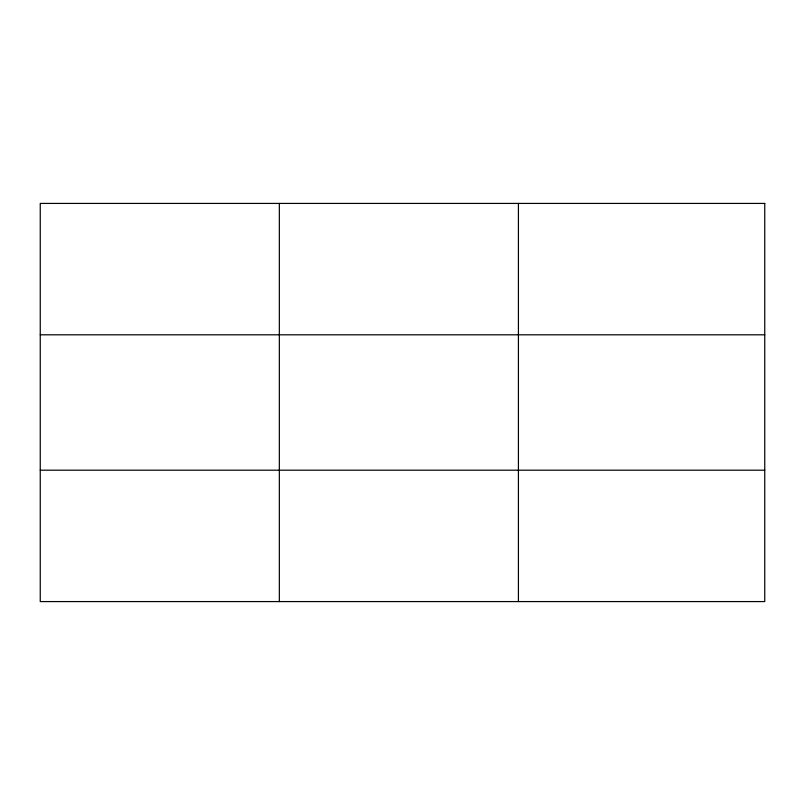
<?xml version="1.0" encoding="UTF-8"?>
<svg xmlns="http://www.w3.org/2000/svg" width="805" height="805" viewBox="0 0 805 805"><rect width="100%" height="100%" fill="white"/><g stroke="black" fill="none" stroke-linecap="round" stroke-linejoin="round"><path stroke-width="1.21" d="M279.335 203.424L279.335 601.577M518.42 203.424L518.42 601.577M40.25 334.81L764.75 334.81M40.25 470.19L764.75 470.19M764.75 203.424L764.75 601.577L40.25 601.577L40.25 203.424L764.75 203.424"/></g></svg>
